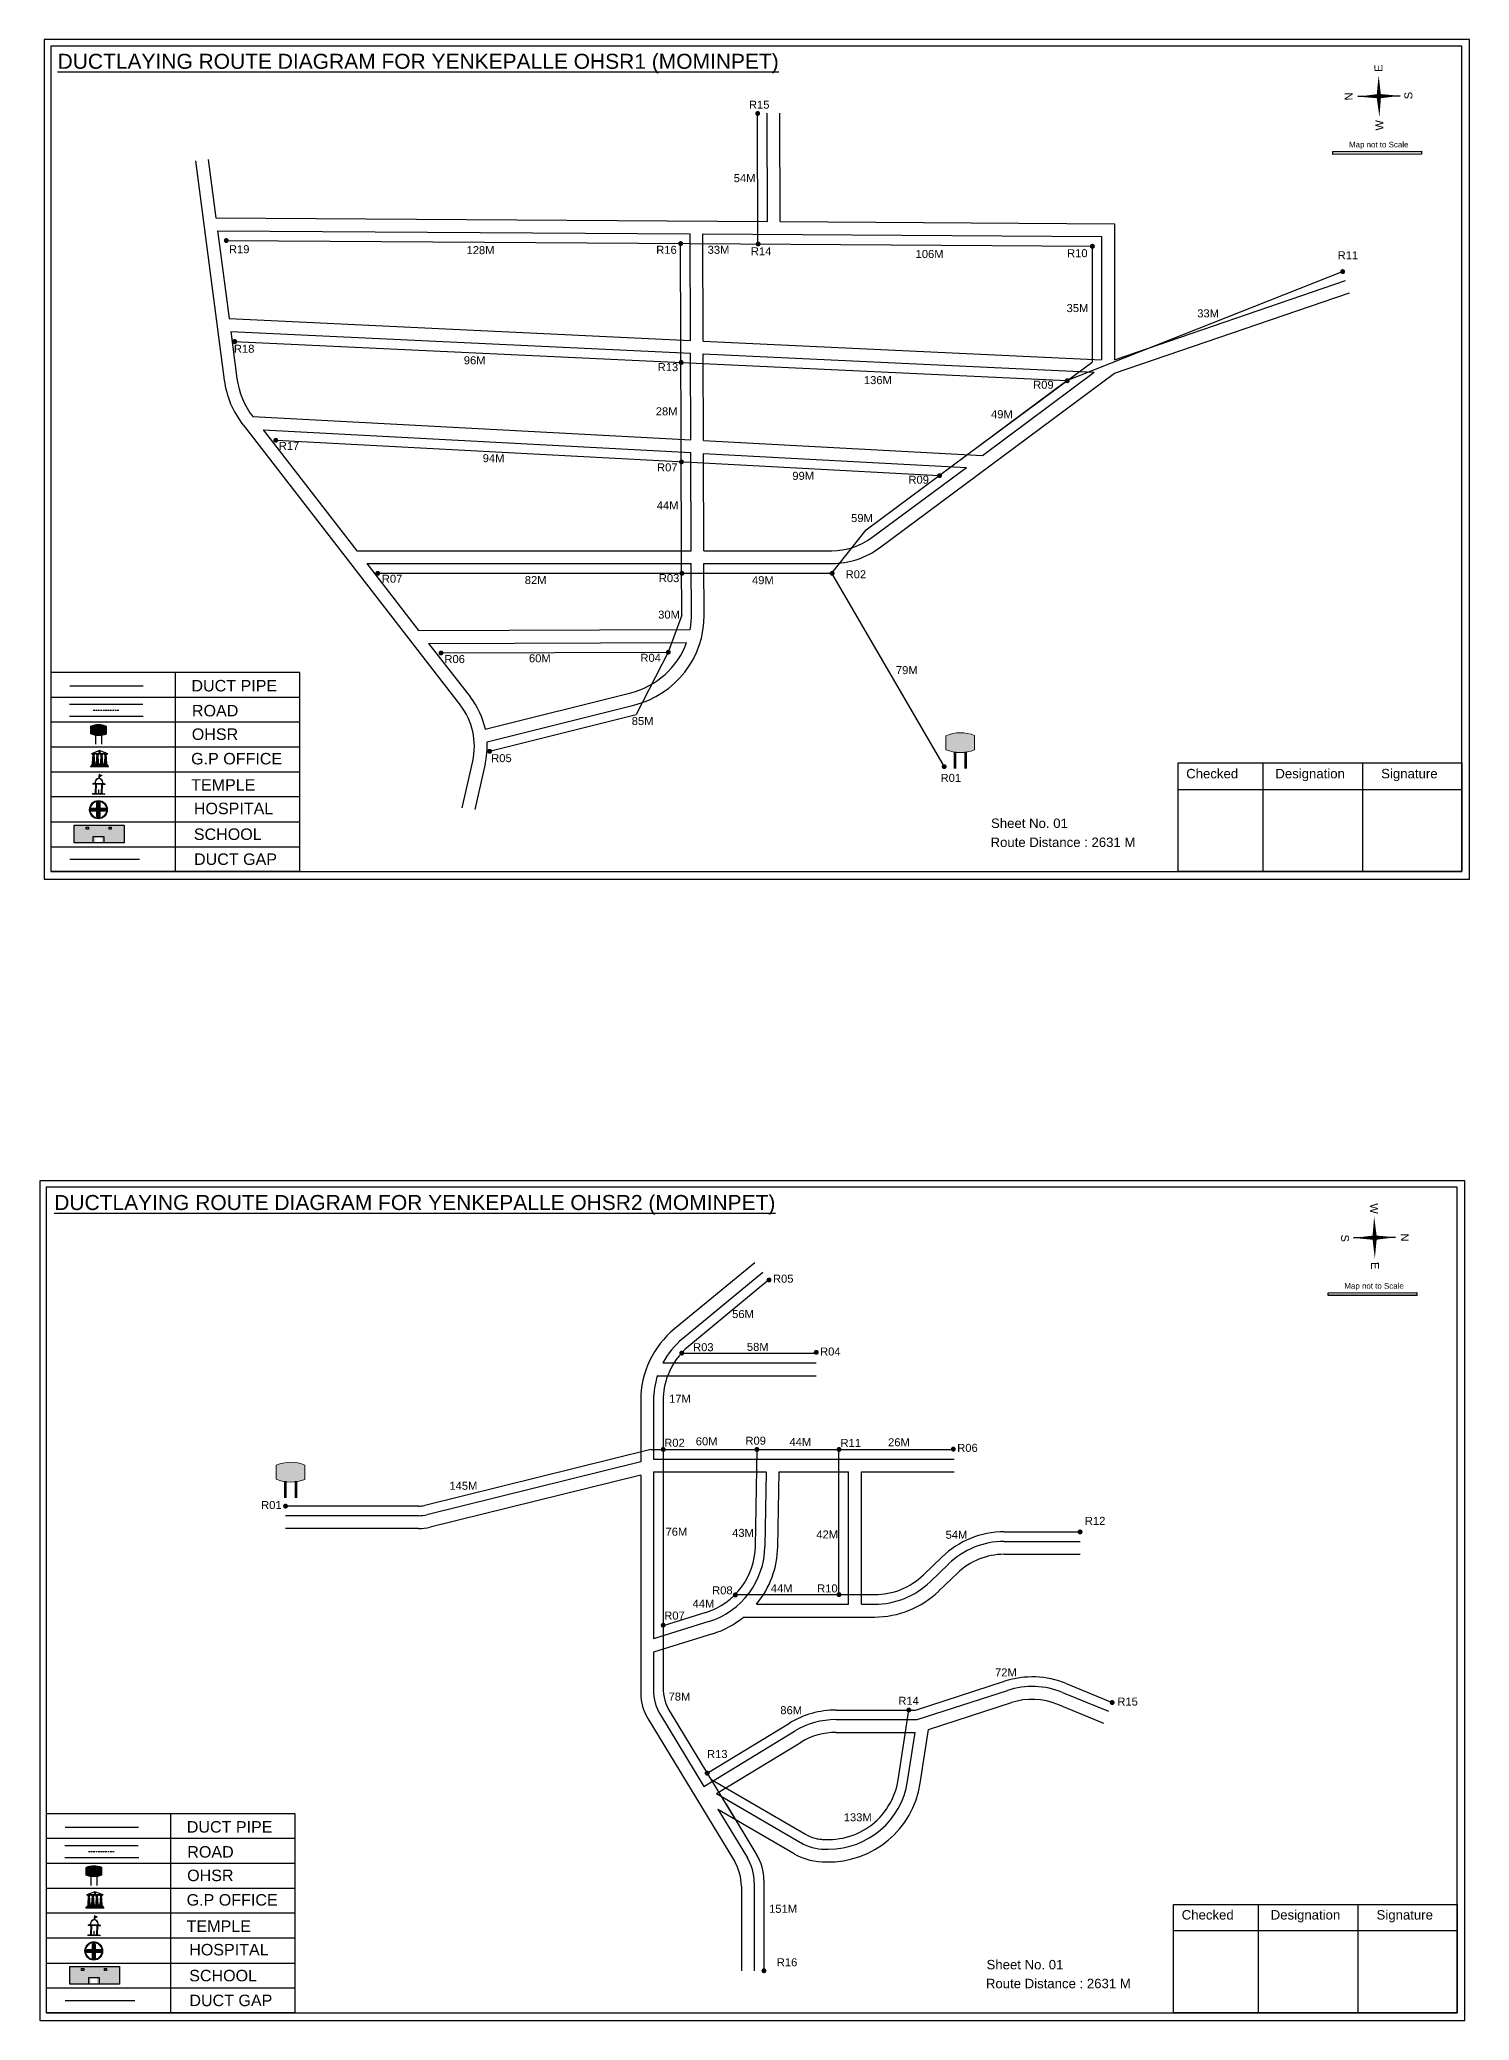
# Model space of a CAD drawing. Header units: inches. Extents: x 1121 to 7703, y 222 to 1459.
# Drawn here: x 3055 to 3948, y 222 to 1459 of the extents above; entities that cross this region are included whole.
import ezdxf

# ---------------------------------------------------------------- set-up
doc = ezdxf.new("R2010")
doc.units = ezdxf.units.IN
doc.header["$MEASUREMENT"] = 0
doc.linetypes.add('DASHEDX2', pattern=[1.5, 1, -0.5])
for name, color, linetype in [('LANDMARK', 7, 'Continuous'), ('OHT', 7, 'Continuous'), ('pipe', 5, 'Continuous')]:
    doc.layers.add(name, color=color, linetype=linetype)
doc.styles.get("Standard").update_dxf_attribs({"font": 'arial.ttf'})

# ---------------------------------------------------------------- blocks, each defined once
blk = doc.blocks.new('OHT')
at = {"linetype": 'Continuous', "lineweight": 0, "true_color": 0x0ffffc}
blk.add_hatch(color=4, dxfattribs=at).paths.add_polyline_path([(0.012, 1), (0, 1, 0.101323), (-0.4, 0.916), (-0.4, 0.525, 0.194075), (0.399, 0.521), (0.399, 0.921, 0.097877)])
at = {"color": 4, "linetype": 'Continuous', "lineweight": 0, "true_color": 0x0ffffc, "flags": 128}
for points in [[(-0.4, 0.525), (-0.4, 0.916)], [(0.399, 0.521), (0.399, 0.921)]]:
    blk.add_lwpolyline(points, dxfattribs=at)
at = {"color": 4, "linetype": 'Continuous', "lineweight": 0, "true_color": 0x0ffffc, "const_width": 0.075, "flags": 128}
for points in [[(-0.15, 0), (-0.15, 0.475)], [(0.15, 0), (0.15, 0.473)]]:
    blk.add_lwpolyline(points, dxfattribs=at)
at = {"color": 4, "linetype": 'Continuous', "lineweight": 0, "true_color": 0x0ffffc}
for centre, radius, start, end in [((0.006, -0.019), 1.019, 67.3109, 113.4711), ((0.004, 1.513), 1.068, 247.7682, 291.7007)]:
    blk.add_arc(centre, radius, start, end, dxfattribs=at)
blk = doc.blocks.new('Government_Office')
at = {"linetype": 'Continuous', "lineweight": 0, "true_color": 0xff0000}
for points in [[(-0.5, 0.05), (0.5, 0.05), (0.5, 0), (-0.5, 0)], [(-0.45, 0.08), (-0.45, 0.12), (0.45, 0.12), (0.45, 0.08)], [(-0.4, 0.14), (-0.4, 0.18), (0.4, 0.18), (0.4, 0.14)]]:
    blk.add_hatch(color=1, dxfattribs=at).paths.add_polyline_path(points)
h = blk.add_hatch(color=1, dxfattribs=at)
h.paths.add_polyline_path([(0.44, 0.72), (0.45, 0.75), (0, 0.93), (-0.45, 0.75), (-0.44, 0.72)])
h.paths.add_polyline_path([(0.36, 0.75), (-0.36, 0.75), (0, 0.9)], flags=16)
h.paths.add_polyline_path([(0, 0.78, -1), (0, 0.87, -1)], flags=0)
h = blk.add_hatch(color=1, dxfattribs=at)
edge = h.paths.add_edge_path()
edge.add_line((-0.27, 0.2), (-0.3, 0.68))
edge.add_line((-0.3, 0.68), (-0.29, 0.68))
edge.add_arc((-0.28, 0.69), 0.0176, 225.304, 441.5659)
edge.add_line((-0.28, 0.7), (-0.39, 0.7))
edge.add_arc((-0.39, 0.69), 0.0176, 98.4341, 314.696)
edge.add_line((-0.38, 0.68), (-0.37, 0.68))
edge.add_line((-0.37, 0.68), (-0.4, 0.2))
edge.add_line((-0.4, 0.2), (-0.27, 0.2))
h = blk.add_hatch(color=1, dxfattribs=at)
edge = h.paths.add_edge_path()
edge.add_line((-0.05, 0.2), (-0.07, 0.68))
edge.add_line((-0.07, 0.68), (-0.07, 0.68))
edge.add_arc((-0.05, 0.69), 0.0176, 225.304, 441.5659)
edge.add_line((-0.05, 0.7), (-0.17, 0.7))
edge.add_arc((-0.17, 0.69), 0.0176, 98.4341, 314.696)
edge.add_line((-0.16, 0.68), (-0.15, 0.68))
edge.add_line((-0.15, 0.68), (-0.18, 0.2))
edge.add_line((-0.18, 0.2), (-0.05, 0.2))
h = blk.add_hatch(color=1, dxfattribs=at)
edge = h.paths.add_edge_path()
edge.add_arc((0, 0.83), 0.0467, 90, 270)
edge.add_arc((0, 0.83), 0.0467, 270, 450)
h = blk.add_hatch(color=1, dxfattribs=at)
edge = h.paths.add_edge_path()
edge.add_line((0.18, 0.2), (0.15, 0.68))
edge.add_line((0.15, 0.68), (0.16, 0.68))
edge.add_arc((0.17, 0.69), 0.0176, 225.304, 441.5659)
edge.add_line((0.17, 0.7), (0.05, 0.7))
edge.add_arc((0.05, 0.69), 0.0176, 98.4341, 314.696)
edge.add_line((0.07, 0.68), (0.07, 0.68))
edge.add_line((0.07, 0.68), (0.05, 0.2))
edge.add_line((0.05, 0.2), (0.18, 0.2))
h = blk.add_hatch(color=1, dxfattribs=at)
edge = h.paths.add_edge_path()
edge.add_line((0.4, 0.2), (0.37, 0.68))
edge.add_line((0.37, 0.68), (0.38, 0.68))
edge.add_arc((0.39, 0.69), 0.0176, 225.304, 441.5659)
edge.add_line((0.4, 0.7), (0.28, 0.7))
edge.add_arc((0.28, 0.69), 0.0176, 98.4341, 314.696)
edge.add_line((0.29, 0.68), (0.3, 0.68))
edge.add_line((0.3, 0.68), (0.27, 0.2))
edge.add_line((0.27, 0.2), (0.4, 0.2))
at = {"color": 1, "linetype": 'Continuous', "lineweight": 0, "true_color": 0xff0000, "flags": 128}
for points in [[(-0.5, 0.05), (0.5, 0.05), (0.5, 0), (-0.5, 0)], [(-0.45, 0.75), (-0.44, 0.72), (0.44, 0.72), (0.45, 0.75), (0, 0.93)], [(-0.45, 0.08), (-0.45, 0.12), (0.45, 0.12), (0.45, 0.08)], [(-0.4, 0.14), (-0.4, 0.18), (0.4, 0.18), (0.4, 0.14)], [(-0.36, 0.75), (0.36, 0.75), (0, 0.9)]]:
    blk.add_lwpolyline(points, close=True, dxfattribs=at)
for points in [[(-0.27, 0.2), (-0.3, 0.68), (-0.29, 0.68, 1.379694), (-0.28, 0.7), (-0.39, 0.7, 1.379694), (-0.38, 0.68), (-0.37, 0.68), (-0.4, 0.2)], [(-0.05, 0.2), (-0.07, 0.68), (-0.07, 0.68, 1.379694), (-0.05, 0.7), (-0.17, 0.7, 1.379694), (-0.16, 0.68), (-0.15, 0.68), (-0.18, 0.2)], [(0, 0.87, 1), (0, 0.78, 1)], [(0.18, 0.2), (0.15, 0.68), (0.16, 0.68, 1.379694), (0.17, 0.7), (0.05, 0.7, 1.379694), (0.07, 0.68), (0.07, 0.68), (0.05, 0.2)], [(0.4, 0.2), (0.37, 0.68), (0.38, 0.68, 1.379694), (0.4, 0.7), (0.28, 0.7, 1.379694), (0.29, 0.68), (0.3, 0.68), (0.27, 0.2)]]:
    blk.add_lwpolyline(points, format="xyb", close=True, dxfattribs=at)
blk = doc.blocks.new('Temple')
at = {"linetype": 'Continuous', "lineweight": 0, "true_color": 0xe66000}
blk.add_hatch(color=32, dxfattribs=at).paths.add_polyline_path([(-0.006, 1), (0.147, 0.931), (0, 0.85)])
at = {"linetype": 'Continuous', "lineweight": 0, "true_color": 0xff0000}
h = blk.add_hatch(color=1, dxfattribs=at)
edge = h.paths.add_edge_path()
edge.add_line((0.175, 0.49), (0.225, 0.49))
edge.add_line((0.225, 0.49), (0.225, 0.497))
edge.add_line((0.225, 0.497), (0.307, 0.497))
edge.add_line((0.307, 0.497), (0.307, 0.533))
edge.add_line((0.307, 0.533), (0.257, 0.533))
edge.add_line((0.257, 0.533), (0.257, 0.54))
edge.add_line((0.257, 0.54), (0.2, 0.54))
edge.add_spline(control_points=[(0.2, 0.54), (0.2, 0.589), (0.19, 0.638), (0.142, 0.743), (0.092, 0.79), (0.027, 0.805), (0.02, 0.806), (0.012, 0.806)], knot_values=[4.712389, 4.712389, 4.712389, 4.712389, 5.278166, 5.278166, 6.117402, 6.117402, 6.223801, 6.223801, 6.223801, 6.223801], degree=3, periodic=0)
edge.add_line((0.012, 0.806), (0.012, 0.79))
edge.add_line((0.012, 0.79), (-0.012, 0.79))
edge.add_line((-0.012, 0.79), (-0.012, 0.806))
edge.add_spline(control_points=[(-0.012, 0.806), (-0.055, 0.802), (-0.096, 0.781), (-0.171, 0.699), (-0.197, 0.628), (-0.2, 0.55), (-0.2, 0.545), (-0.2, 0.54)], knot_values=[6.343965, 6.343965, 6.343965, 6.343965, 6.956638, 6.956638, 7.795874, 7.795874, 7.853982, 7.853982, 7.853982, 7.853982], degree=3, periodic=0)
edge.add_line((-0.2, 0.54), (-0.257, 0.54))
edge.add_line((-0.257, 0.54), (-0.257, 0.533))
edge.add_line((-0.257, 0.533), (-0.307, 0.533))
edge.add_line((-0.307, 0.533), (-0.307, 0.497))
edge.add_line((-0.307, 0.497), (-0.225, 0.497))
edge.add_line((-0.225, 0.497), (-0.225, 0.49))
edge.add_line((-0.225, 0.49), (-0.175, 0.49))
edge.add_line((-0.175, 0.49), (-0.175, 0.07))
edge.add_arc((-0.205, 0.07), 0.03, -90, 0, ccw=False)
edge.add_line((-0.205, 0.04), (-0.257, 0.04))
edge.add_line((-0.257, 0.04), (-0.257, 0.033))
edge.add_line((-0.257, 0.033), (-0.307, 0.033))
edge.add_line((-0.307, 0.033), (-0.307, 0))
edge.add_line((-0.307, 0), (0.307, 0))
edge.add_line((0.307, 0), (0.307, 0.033))
edge.add_line((0.307, 0.033), (0.257, 0.033))
edge.add_line((0.257, 0.033), (0.257, 0.04))
edge.add_line((0.257, 0.04), (0.205, 0.04))
edge.add_arc((0.205, 0.07), 0.03, 180, 270, ccw=False)
edge.add_line((0.175, 0.07), (0.175, 0.49))
h.paths.add_polyline_path([(0.125, 0.07, -0.414214), (0.095, 0.04), (0.05, 0.04), (0.05, 0.033), (-0.05, 0.033), (-0.05, 0.04), (-0.095, 0.04, -0.414214), (-0.125, 0.07), (-0.125, 0.497), (0.125, 0.497)], flags=16)
edge = h.paths.add_edge_path(flags=16)
edge.add_ellipse((0, 0.54), major_axis=(0, 0.242), ratio=0.722808, start_angle=270, end_angle=450, ccw=False)
edge.add_line((0.175, 0.54), (-0.175, 0.54))
h.paths.add_polyline_path([(0.012, 0.23), (0.012, 0.07), (-0.012, 0.07), (-0.012, 0.23)], flags=0)
h = blk.add_hatch(color=1, dxfattribs=at)
edge = h.paths.add_edge_path()
edge.add_line((0.012, 0.857), (0, 0.85))
edge.add_line((0, 0.85), (-0.003, 0.925))
edge.add_line((-0.003, 0.925), (-0.012, 0.925))
edge.add_line((-0.012, 0.925), (-0.012, 0.806))
edge.add_spline(control_points=[(-0.012, 0.806), (-0.004, 0.807), (0.004, 0.807), (0.012, 0.806)], knot_values=[6.223801, 6.223801, 6.223801, 6.223801, 6.343965, 6.343965, 6.343965, 6.343965], degree=3, periodic=0)
edge.add_line((0.012, 0.806), (0.012, 0.857))
h = blk.add_hatch(color=1, dxfattribs=at)
edge = h.paths.add_edge_path()
edge.add_line((0.012, 0.79), (0.012, 0.806))
edge.add_spline(control_points=[(0.012, 0.806), (0.004, 0.807), (-0.004, 0.807), (-0.012, 0.806)], knot_values=[6.223801, 6.223801, 6.223801, 6.223801, 6.343965, 6.343965, 6.343965, 6.343965], degree=3, periodic=0)
edge.add_line((-0.012, 0.806), (-0.012, 0.79))
edge.add_line((-0.012, 0.79), (0.012, 0.79))
at = {"color": 32, "linetype": 'Continuous', "lineweight": 0, "true_color": 0xe66000, "flags": 128}
blk.add_lwpolyline([(-0.006, 1), (0.147, 0.931), (0, 0.85), (-0.006, 1)], dxfattribs=at)
at = {"color": 1, "linetype": 'Continuous', "lineweight": 0, "true_color": 0xff0000, "flags": 128}
blk.add_lwpolyline([(0.2, 0.54), (0.257, 0.54), (0.257, 0.533), (0.307, 0.533), (0.307, 0.497), (0.225, 0.497), (0.225, 0.49), (0.175, 0.49), (0.175, 0.07, 0.414214), (0.205, 0.04), (0.257, 0.04), (0.257, 0.033), (0.307, 0.033), (0.307, 0), (-0.307, 0), (-0.307, 0.033), (-0.257, 0.033), (-0.257, 0.04), (-0.205, 0.04, 0.414214), (-0.175, 0.07), (-0.175, 0.49), (-0.225, 0.49), (-0.225, 0.497), (-0.307, 0.497), (-0.307, 0.533), (-0.257, 0.533), (-0.257, 0.54), (-0.2, 0.54)], format="xyb", dxfattribs=at)
blk.add_lwpolyline([(-0.175, 0.54), (0.175, 0.54)], dxfattribs=at)
blk.add_lwpolyline([(0.125, 0.497), (0.125, 0.07, -0.414214), (0.095, 0.04), (0.05, 0.04), (0.05, 0.033), (-0.05, 0.033), (-0.05, 0.04), (-0.095, 0.04, -0.414214), (-0.125, 0.07), (-0.125, 0.497)], format="xyb", close=True, dxfattribs=at)
for points in [[(0.012, 0.925), (-0.012, 0.925), (-0.012, 0.79), (0.012, 0.79)], [(0.012, 0.23), (-0.012, 0.23), (-0.012, 0.07), (0.012, 0.07)]]:
    blk.add_lwpolyline(points, close=True, dxfattribs=at)
at = {"color": 1, "linetype": 'Continuous', "lineweight": 0, "true_color": 0xff0000}
blk.add_ellipse((0, 0.54), major_axis=(0, 0.242), ratio=0.722808, start_param=4.712389, end_param=7.853982, dxfattribs=at)
blk.add_open_spline([(0.2, 0.54), (0.2, 0.589), (0.19, 0.638), (0.142, 0.743), (0.092, 0.79), (-0.023, 0.816), (-0.085, 0.794), (-0.171, 0.699), (-0.197, 0.628), (-0.2, 0.55), (-0.2, 0.545), (-0.2, 0.54)], degree=3, knots=[4.712389, 4.712389, 4.712389, 4.712389, 5.278166, 5.278166, 6.117402, 6.117402, 6.956638, 6.956638, 7.795874, 7.795874, 7.853982, 7.853982, 7.853982, 7.853982], dxfattribs=at)
blk = doc.blocks.new('*U5')
at = {"color": 0, "linetype": 'DASHEDX2', "transparency": 16777216}
blk.add_line((-8.2, 0), (8, 0), dxfattribs=at)
blk = doc.blocks.new('Hospital')
at = {"linetype": 'Continuous', "lineweight": 0, "true_color": 0x000000}
h = blk.add_hatch(color=18, dxfattribs=at)
h.paths.add_polyline_path([(-0.5, 0, 1), (0.5, 0, 1)])
h.paths.add_polyline_path([(0.45, 0, -1), (-0.45, 0, -1)], flags=16)
at = {"linetype": 'Continuous', "true_color": 0xff0000}
blk.add_hatch(color=1, dxfattribs=at).paths.add_polyline_path([(-0.39, 0.08), (-0.08, 0.08), (-0.08, 0.39), (0.08, 0.39), (0.08, 0.08), (0.39, 0.08), (0.39, -0.08), (0.08, -0.08), (0.08, -0.39), (-0.08, -0.39), (-0.08, -0.08), (-0.39, -0.08)])
at = {"color": 1, "linetype": 'Continuous', "true_color": 0xff0000, "flags": 128}
blk.add_lwpolyline([(-0.39, 0.08), (-0.08, 0.08), (-0.08, 0.39), (0.08, 0.39), (0.08, 0.08), (0.39, 0.08), (0.39, -0.08), (0.08, -0.08), (0.08, -0.39), (-0.08, -0.39), (-0.08, -0.08), (-0.39, -0.08)], close=True, dxfattribs=at)
at = {"color": 18, "linetype": 'Continuous', "lineweight": 0, "true_color": 0x000000}
for radius in [0.5, 0.446]:
    blk.add_circle((0, 0), radius, dxfattribs=at)
blk = doc.blocks.new('*U6')
at = {"color": 0, "linetype": 'DASHEDX2', "transparency": 16777216}
blk.add_line((-8.2, 0), (8, 0), dxfattribs=at)

msp = doc.modelspace()

# ---------------------------------------------------------------- hatches: boundary and pattern name
at = {"ltscale": 0.5}
h = msp.add_hatch(color=5, dxfattribs=at)
h.dxf.hatch_style = 1
h.paths.add_polyline_path([(3504.6, 1413.3, 1), (3501.5, 1413.3, 1)])
at = {"true_color": 0x0093dd}
h = msp.add_hatch(color=142, dxfattribs=at)
h.dxf.hatch_style = 1
h.paths.add_polyline_path([(3862.2, 1389.6), (3862.2, 1387.7), (3917.7, 1387.8), (3917.7, 1389.7)])
at = {"ltscale": 0.5}
h = msp.add_hatch(color=5, dxfattribs=at)
h.dxf.hatch_style = 1
h.paths.add_polyline_path([(3172.7, 1333.9, 1), (3169.6, 1333.9, 1)])
h = msp.add_hatch(color=5, dxfattribs=at)
h.dxf.hatch_style = 1
h.paths.add_polyline_path([(3456.5, 1332, 1), (3453.4, 1332, 1)])
h = msp.add_hatch(color=5, dxfattribs=at)
h.dxf.hatch_style = 1
h.paths.add_polyline_path([(3504.9, 1331.7, 1), (3501.8, 1331.7, 1)])
h = msp.add_hatch(color=5, dxfattribs=at)
h.dxf.hatch_style = 1
h.paths.add_polyline_path([(3713.7, 1330.3, 1), (3710.5, 1330.3, 1)])
h = msp.add_hatch(color=5, dxfattribs=at)
h.dxf.hatch_style = 1
h.paths.add_polyline_path([(3870, 1314.5, 1), (3866.9, 1314.5, 1)])
h = msp.add_hatch(color=5, dxfattribs=at)
h.dxf.hatch_style = 1
h.paths.add_polyline_path([(3178, 1270.8, 1), (3174.8, 1270.8, 1)])
h = msp.add_hatch(color=5, dxfattribs=at)
h.dxf.hatch_style = 1
h.paths.add_polyline_path([(3456.8, 1257.7, 1), (3453.7, 1257.7, 1)])
h = msp.add_hatch(color=5, dxfattribs=at)
h.dxf.hatch_style = 1
h.paths.add_polyline_path([(3698, 1246.3, 1), (3694.9, 1246.3, 1)])
h = msp.add_hatch(color=5, dxfattribs=at)
h.dxf.hatch_style = 1
h.paths.add_polyline_path([(3203.6, 1209.1, 1), (3200.5, 1209.1, 1)])
h = msp.add_hatch(color=5, dxfattribs=at)
h.dxf.hatch_style = 1
h.paths.add_polyline_path([(3457, 1195.6, 1), (3453.9, 1195.6, 1)])
h = msp.add_hatch(color=5, dxfattribs=at)
h.dxf.hatch_style = 1
h.paths.add_polyline_path([(3618.2, 1187, 1), (3615.1, 1187, 1)])
h = msp.add_hatch(color=5, dxfattribs=at)
h.dxf.hatch_style = 1
h.paths.add_polyline_path([(3267.3, 1126, 1), (3264.2, 1126, 1)])
h = msp.add_hatch(color=5, dxfattribs=at)
h.dxf.hatch_style = 1
h.paths.add_polyline_path([(3457.3, 1126, 1), (3454.2, 1126, 1)])
h = msp.add_hatch(color=5, dxfattribs=at)
h.dxf.hatch_style = 1
h.paths.add_polyline_path([(3551.1, 1126, 1), (3548, 1126, 1)])
h = msp.add_hatch(color=5, dxfattribs=at)
h.dxf.hatch_style = 1
h.paths.add_polyline_path([(3306.8, 1076.2, 1), (3303.7, 1076.2, 1)])
h = msp.add_hatch(color=5, dxfattribs=at)
h.dxf.hatch_style = 1
h.paths.add_polyline_path([(3448.8, 1076.7, 1), (3445.7, 1076.7, 1)])
h = msp.add_hatch(color=5, dxfattribs=at)
h.dxf.hatch_style = 1
h.paths.add_polyline_path([(3337.2, 1014.8, 1), (3334.1, 1014.8, 1)])
h = msp.add_hatch(color=5, dxfattribs=at)
h.dxf.hatch_style = 1
h.paths.add_polyline_path([(3621.1, 1005.2, 1), (3618, 1005.2, 1)])
at = {"true_color": 0xc8c92d}
h = msp.add_hatch(color=52, dxfattribs=at)
h.dxf.hatch_style = 1
h.paths.add_polyline_path([(3082.4, 968.6), (3076.2, 968.6), (3076.2, 957.5), (3082.4, 957.5)])
h.paths.add_polyline_path([(3107.2, 968.6), (3101.1, 968.6), (3101.1, 957.5), (3107.2, 957.5)])
at = {"true_color": 0x293189}
h = msp.add_hatch(color=177, dxfattribs=at)
h.dxf.hatch_style = 1
h.paths.add_polyline_path([(3101.1, 968.6), (3082.4, 968.6), (3082.4, 957.5), (3089.4, 957.5), (3089.4, 961.2), (3093.3, 961.2), (3093.3, 957.5), (3101.1, 957.5)])
h.paths.add_polyline_path([(3085.1, 966.1), (3083.7, 966.1), (3083.7, 967.4), (3085.1, 967.4)], flags=16)
h.paths.add_polyline_path([(3097.9, 966.1), (3097.9, 967.4), (3099.3, 967.4), (3099.3, 966.1)], flags=16)
at = {"ltscale": 0.5}
h = msp.add_hatch(color=5, dxfattribs=at)
h.dxf.hatch_style = 1
h.paths.add_polyline_path([(3511.7, 684.5, 1), (3508.6, 684.5, 1)])
at = {"true_color": 0x0093dd}
h = msp.add_hatch(color=142, dxfattribs=at)
h.dxf.hatch_style = 1
h.paths.add_polyline_path([(3859.3, 676.5), (3859.3, 674.7), (3914.8, 674.8), (3914.8, 676.6)])
at = {"ltscale": 0.5}
h = msp.add_hatch(color=5, dxfattribs=at)
h.dxf.hatch_style = 1
h.paths.add_polyline_path([(3457.2, 638.8, 1), (3454.1, 638.8, 1)])
h = msp.add_hatch(color=5, dxfattribs=at)
h.dxf.hatch_style = 1
h.paths.add_polyline_path([(3541.2, 639.3, 1), (3538.1, 639.3, 1)])
h = msp.add_hatch(color=5, dxfattribs=at)
h.dxf.hatch_style = 1
h.paths.add_polyline_path([(3445.6, 578.6, 1), (3442.5, 578.6, 1)])
h = msp.add_hatch(color=5, dxfattribs=at)
h.dxf.hatch_style = 1
h.paths.add_polyline_path([(3504.1, 578.6, 1), (3501, 578.6, 1)])
h = msp.add_hatch(color=5, dxfattribs=at)
h.dxf.hatch_style = 1
h.paths.add_polyline_path([(3555.4, 578.6, 1), (3552.3, 578.6, 1)])
h = msp.add_hatch(color=5, dxfattribs=at)
h.dxf.hatch_style = 1
h.paths.add_polyline_path([(3626.8, 578.8, 1), (3623.7, 578.8, 1)])
h = msp.add_hatch(color=5, dxfattribs=at)
h.dxf.hatch_style = 1
h.paths.add_polyline_path([(3209.7, 543.2, 1), (3206.6, 543.2, 1)])
h = msp.add_hatch(color=5, dxfattribs=at)
h.dxf.hatch_style = 1
h.paths.add_polyline_path([(3706, 527.1, 1), (3702.9, 527.1, 1)])
h = msp.add_hatch(color=5, dxfattribs=at)
h.dxf.hatch_style = 1
h.paths.add_polyline_path([(3490.7, 487.7, 1), (3487.5, 487.7, 1)])
h = msp.add_hatch(color=5, dxfattribs=at)
h.dxf.hatch_style = 1
h.paths.add_polyline_path([(3555.4, 487.9, 1), (3552.3, 487.9, 1)])
h = msp.add_hatch(color=5, dxfattribs=at)
h.dxf.hatch_style = 1
h.paths.add_polyline_path([(3445.6, 468.8, 1), (3442.5, 468.8, 1)])
h = msp.add_hatch(color=5, dxfattribs=at)
h.dxf.hatch_style = 1
h.paths.add_polyline_path([(3726, 420.5, 1), (3722.9, 420.5, 1)])
h = msp.add_hatch(color=5, dxfattribs=at)
h.dxf.hatch_style = 1
h.paths.add_polyline_path([(3599, 415.8, 1), (3595.9, 415.8, 1)])
h = msp.add_hatch(color=5, dxfattribs=at)
h.dxf.hatch_style = 1
h.paths.add_polyline_path([(3473.1, 376.4, 1), (3469.9, 376.4, 1)])
at = {"true_color": 0xc8c92d}
h = msp.add_hatch(color=52, dxfattribs=at)
h.dxf.hatch_style = 1
h.paths.add_polyline_path([(3079.5, 255.6), (3073.4, 255.6), (3073.4, 244.5), (3079.5, 244.5)])
h.paths.add_polyline_path([(3104.4, 255.6), (3098.2, 255.6), (3098.2, 244.5), (3104.4, 244.5)])
at = {"true_color": 0x293189}
h = msp.add_hatch(color=177, dxfattribs=at)
h.dxf.hatch_style = 1
h.paths.add_polyline_path([(3098.2, 255.6), (3079.5, 255.6), (3079.5, 244.5), (3086.5, 244.5), (3086.5, 248.1), (3090.4, 248.1), (3090.4, 244.5), (3098.2, 244.5)])
h.paths.add_polyline_path([(3082.2, 253.1), (3080.8, 253.1), (3080.8, 254.4), (3082.2, 254.4)], flags=16)
h.paths.add_polyline_path([(3095.1, 253.1), (3095.1, 254.4), (3096.4, 254.4), (3096.4, 253.1)], flags=16)
at = {"ltscale": 0.5}
h = msp.add_hatch(color=5, dxfattribs=at)
h.dxf.hatch_style = 1
h.paths.add_polyline_path([(3508.5, 252.9, 1), (3505.4, 252.9, 1)])

# ---------------------------------------------------------------- linework, layer by layer
for p, q in [((3904.3, 1424.3), (3878, 1423.8)), ((3878, 1423.8), (3904.3, 1424.3)), ((3904.3, 1424.3), (3878, 1423.8)), ((3891.1, 1424), (3904.3, 1424.3)), ((3509.1, 1345.7), (3508.9, 1413.5)), ((3517.1, 1345.7), (3516.9, 1413.5)), ((3151.9, 1383.6), (3169.9, 1246.7)), ((3159.8, 1384.6), (3164.6, 1348)), ((3164.6, 1348), (3509.1, 1345.7)), ((3165.7, 1340), (3165.7, 1340)), ((3165.7, 1340), (3460.8, 1338.1)), ((3165.7, 1340), (3166.5, 1334)), ((3461, 1271.5), (3460.8, 1338.1)), ((3469, 1271.1), (3468.8, 1338)), ((3468.8, 1338), (3717.9, 1336.4)), ((3517.1, 1345.7), (3726, 1344.3)), ((3725.9, 1344.3), (3725.9, 1259.4)), ((3166.5, 1334), (3172.9, 1285.1)), ((3717.9, 1336.4), (3717.9, 1259.4)), ((3725.9, 1259.4), (3870.2, 1308.9)), ((3725.9, 1251), (3872.8, 1301.3)), ((3172.9, 1285.1), (3461, 1271.5)), ((3174, 1277), (3177.8, 1247.7)), ((3174, 1277), (3461.1, 1263.5)), ((3461.3, 1209.4), (3461.1, 1263.5)), ((3469, 1271.1), (3717.9, 1259.4)), ((3469.3, 1209), (3469.1, 1263.1)), ((3469.1, 1263.1), (3713.3, 1251.6)), ((3579.2, 1142), (3725.9, 1251)), ((3643.5, 1199.7), (3713.3, 1251.6)), ((3181.6, 1218.7), (3317.3, 1043.7)), ((3187.7, 1223.9), (3461.3, 1209.4)), ((3194.2, 1215.6), (3252.6, 1140.1)), ((3194.2, 1215.6), (3461.3, 1201.4)), ((3461.5, 1140.1), (3461.3, 1201.4)), ((3469.3, 1209), (3643.5, 1199.7)), ((3469.5, 1140.1), (3469.3, 1200.9)), ((3469.3, 1200.9), (3633.4, 1192.2)), ((3574.4, 1148.4), (3633.4, 1192.2)), ((3252.6, 1140.1), (3461.5, 1140.1)), ((3469.5, 1140.1), (3549.4, 1140.1)), ((3258.9, 1132.1), (3291.3, 1090.2)), ((3258.9, 1132.1), (3461.5, 1132.1)), ((3461.7, 1100.1), (3461.5, 1132.1)), ((3469.7, 1100.1), (3469.5, 1132.1)), ((3469.5, 1132.1), (3549.4, 1132.1)), ((3291.3, 1090.2), (3460.8, 1090.8)), ((3297.5, 1082.2), (3458.7, 1082.8)), ((3297.5, 1082.2), (3323.6, 1048.6)), ((3061.5, 1064.1), (3061.5, 940.8)), ((3139.3, 1064.1), (3139.3, 939.6)), ((3217.1, 1048.5), (3061.5, 1048.5)), ((3073.2, 1044.2), (3119.1, 1044.2)), ((3332.9, 1028.6), (3423.8, 1051.4)), ((3334, 1020.7), (3425.8, 1043.7)), ((3217.1, 1032.9), (3061.5, 1032.9)), ((3073.2, 1036.7), (3119.3, 1036.7)), ((3217.1, 1017.4), (3061.5, 1017.4)), ((3325, 1008.7), (3318.3, 979.4)), ((3332.8, 1006.9), (3326.3, 978.5)), ((3217.1, 1001.8), (3061.5, 1001.8)), ((3217.1, 986.3), (3061.5, 986.3)), ((3061.5, 970.7), (3217.1, 970.7)), ((3061.5, 955.2), (3217.1, 955.2)), ((3061.5, 940.8), (3061.5, 939.6)), ((3061.5, 940.6), (3061.5, 939.6)), ((3217.1, 939.6), (3061.5, 939.6)), ((3875.2, 710.8), (3901.4, 711.2)), ((3901.4, 711.2), (3875.2, 710.8)), ((3875.2, 710.8), (3901.4, 711.2)), ((3888.3, 711), (3875.2, 710.8)), ((3501.2, 695.3), (3451.1, 653.9)), ((3506.3, 689.1), (3456.2, 647.7)), ((3443.9, 632.7), (3539.6, 632.7)), ((3440.5, 624.7), (3539.6, 624.7)), ((3430, 609.2), (3430, 570.8)), ((3438, 609.2), (3438, 572.6)), ((3430, 570.8), (3296.5, 537.8)), ((3438, 572.6), (3535.2, 572.6)), ((3535.2, 572.6), (3625.7, 572.6)), ((3430, 562.6), (3298.4, 530)), ((3430, 562.6), (3430, 426.1)), ((3438, 564.6), (3508.3, 564.6)), ((3438, 564.6), (3438, 460.3)), ((3508.3, 564.6), (3507.5, 518)), ((3516.3, 564.6), (3515.5, 517.9)), ((3516.3, 564.6), (3559.8, 564.6)), ((3559.8, 481.9), (3559.8, 564.6)), ((3567.8, 564.6), (3625.7, 564.6)), ((3567.8, 481.9), (3567.8, 564.6)), ((3291.2, 537.2), (3208.2, 537.2)), ((3291.2, 529.2), (3208.2, 529.2)), ((3657, 521.1), (3704.4, 521.1)), ((3657, 513.1), (3704.4, 513.1)), ((3610.8, 495.9), (3622.3, 507)), ((3616.3, 490.2), (3627.8, 501.3)), ((3472.5, 471.1), (3438, 460.3)), ((3494.3, 473.9), (3576, 473.9)), ((3502.3, 481.9), (3559.8, 481.9)), ((3567.8, 481.9), (3576, 481.9)), ((3474.9, 463.5), (3438, 451.9)), ((3438, 451.9), (3438, 428.3)), ((3602.6, 409.8), (3659, 428.1)), ((3693.5, 426.8), (3722.1, 415)), ((3434.4, 410.5), (3488.6, 321.3)), ((3442.4, 412.7), (3469.5, 368.1)), ((3552, 409.8), (3602.6, 409.8)), ((3609.8, 403.7), (3661.5, 420.5)), ((3690.4, 419.4), (3719.1, 407.6)), ((3469.5, 368.1), (3526.1, 402.5)), ((3552, 401.8), (3601.4, 401.8)), ((3596.7, 371.3), (3601.4, 401.8)), ((3604.6, 370.1), (3609.8, 403.7)), ((3477.4, 363.6), (3530.2, 395.7)), ((3477.4, 363.6), (3529.9, 333)), ((3058.7, 351), (3058.7, 227.8)), ((3136.4, 351), (3136.4, 226.6)), ((3478.2, 353.8), (3496.6, 323.5)), ((3478.2, 353.8), (3525.9, 326.1)), ((3214.2, 335.5), (3058.7, 335.5)), ((3070.3, 331.2), (3116.2, 331.2)), ((3070.3, 323.7), (3116.5, 323.7)), ((3545, 328.9), (3547.3, 328.9)), ((3214.2, 319.9), (3058.7, 319.9)), ((3214.2, 304.4), (3058.7, 304.4)), ((3492.9, 305.7), (3492.9, 252.9)), ((3500.9, 308), (3500.9, 252.9)), ((3214.2, 288.8), (3058.7, 288.8)), ((3214.2, 273.3), (3058.7, 273.3)), ((3058.7, 257.7), (3214.2, 257.7)), ((3058.7, 242.2), (3214.2, 242.2)), ((3058.7, 227.8), (3058.7, 226.6)), ((3058.7, 227.6), (3058.7, 226.6)), ((3214.2, 226.6), (3058.7, 226.6))]:
    msp.add_line(p, q)
at = {"color": 1}
for p, q in [((3878, 1423.8), (3891.1, 1424)), ((3901.4, 711.2), (3888.3, 711))]:
    msp.add_line(p, q, dxfattribs=at)
at = {"color": 242, "true_color": 0xcd2027}
for p, q in [((3818.6, 1007.5), (3818.6, 939.6)), ((3880.8, 1007.5), (3880.8, 939.6)), ((3765.6, 991), (3942.9, 991)), ((3815.7, 294.4), (3815.7, 226.6)), ((3877.9, 294.4), (3877.9, 226.6)), ((3762.8, 278), (3940, 278))]:
    msp.add_line(p, q, dxfattribs=at)
for points in [[(3057.4, 1459.4), (3057.4, 934.9), (3947.6, 934.9), (3947.6, 1459.4)], [(3061.5, 1455.4), (3061.5, 939.6), (3942.9, 939.6), (3942.9, 1455.4)], [(3107.3, 968.6), (3107.3, 957.5), (3076.2, 957.5), (3076.2, 968.6)], [(3085.1, 967.4), (3085.1, 966.1), (3083.7, 966.1), (3083.7, 967.4)], [(3097.9, 966.1), (3097.9, 967.4), (3099.3, 967.4), (3099.3, 966.1)], [(3054.6, 746.4), (3054.6, 221.9), (3944.7, 221.9), (3944.7, 746.4)], [(3058.7, 742.4), (3058.7, 226.6), (3940, 226.6), (3940, 742.4)], [(3104.4, 255.6), (3104.4, 244.5), (3073.4, 244.5), (3073.4, 255.6)], [(3082.2, 254.4), (3082.2, 253.1), (3080.8, 253.1), (3080.8, 254.4)], [(3095.1, 253.1), (3095.1, 254.4), (3096.4, 254.4), (3096.4, 253.1)]]:
    msp.add_lwpolyline(points, close=True)
at = {"color": 142, "true_color": 0x0093dd}
for points in [[(3917.7, 1387.8), (3862.2, 1387.7), (3862.2, 1389.6), (3917.7, 1389.7), (3917.7, 1387.8)], [(3914.9, 674.8), (3859.3, 674.7), (3859.3, 676.5), (3914.8, 676.6), (3914.8, 674.8)]]:
    msp.add_lwpolyline(points, dxfattribs=at)
for points in [[(3217.1, 939.6), (3217.1, 1064.1), (3061.5, 1064.1)], [(3088.1, 957.5), (3088.1, 961.6), (3094.6, 961.6), (3094.6, 957.5)], [(3214.2, 226.6), (3214.2, 351), (3058.7, 351)], [(3085.2, 244.5), (3085.2, 248.6), (3091.7, 248.6), (3091.7, 244.5)]]:
    msp.add_lwpolyline(points)
at = {"color": 242, "true_color": 0xcd2027}
for points in [[(3942.9, 939.6), (3765.6, 939.6), (3765.6, 1007.5), (3942.9, 1007.5)], [(3940, 226.6), (3762.8, 226.6), (3762.8, 294.4), (3940, 294.4)]]:
    msp.add_lwpolyline(points, close=True, dxfattribs=at)
for centre, radius, start, end in [((3227.4, 1254.3), 58, 187.5075, 217.7903), ((3227.4, 1254.3), 50, 187.5075, 217.7903), ((3227.4, 1254.3), 50, 187.5075, 217.7903), ((3549.4, 1182.1), 42, 270, 306.5936), ((3549.4, 1182.1), 50, 270, 306.5936), ((3411.7, 1099.9), 58, 284.0622, 0.2074), ((3411.7, 1099.9), 50, 349.5396, 0.2074), ((3411.7, 1099.9), 50, 284.0622, 340.0187), ((3284.1, 1018), 42, 347.1368, 37.7903), ((3284.1, 1018), 50, 12.2935, 37.7903), ((3284.1, 1018), 50, 347.1368, 3.0589), ((3488, 609.2), 58, 129.5441, 180), ((3488, 609.2), 50, 129.5441, 151.8904), ((3488, 609.2), 50, 161.8708, 180), ((3291.2, 559.2), 22, 270, 283.8916), ((3291.2, 559.2), 30, 270, 283.8916), ((3657, 471.1), 50, 90, 133.9842), ((3457.6, 518.8), 50, 287.4062, 359.0625), ((3457.6, 518.8), 58, 320.4754, 359.0625), ((3657, 471.1), 42, 90, 133.9842), ((3576, 531.9), 50, 270, 313.9842), ((3576, 531.9), 58, 270, 313.9842), ((3457.6, 518.8), 58, 287.4062, 309.2547), ((3460, 426.1), 30, 180, 211.2758), ((3468, 428.3), 30, 180, 211.2758), ((3674.5, 380.5), 50, 67.6514, 107.9709), ((3674.5, 380.5), 42, 67.6514, 107.9709), ((3552, 359.8), 50, 90, 121.2758), ((3552, 359.8), 42, 90, 121.2758), ((3547.3, 378.9), 50, 270, 351.2455), ((3547.3, 378.9), 58, 268.7559, 351.2455), ((3470.9, 308), 30, 0, 31.2758), ((3545, 358.9), 38, 239.8016, 271.537), ((3545, 358.9), 30, 239.8016, 270), ((3462.9, 305.7), 30, 0, 31.2758)]:
    msp.add_arc(centre, radius, start, end)
for points in [[(3892.4, 1424.1), (3889.6, 1424), (3890.9, 1437.2)], [(3892.4, 1424.1), (3889.6, 1424), (3890.9, 1437.2)], [(3892.4, 1424.1), (3889.6, 1424), (3891.4, 1410.9)], [(3892.4, 1424.1), (3889.6, 1424), (3891.4, 1410.9)], [(3891.2, 1422.7), (3891.1, 1425.5), (3904.3, 1424.3)], [(3891.2, 1422.7), (3891.1, 1425.5), (3904.3, 1424.3)], [(3887, 711), (3889.8, 711), (3888.1, 724.1)], [(3887, 711), (3889.8, 711), (3888.1, 724.1)], [(3888.3, 712.3), (3888.3, 709.5), (3875.2, 710.8)], [(3888.3, 712.3), (3888.3, 709.5), (3875.2, 710.8)], [(3887, 711), (3889.8, 711), (3888.5, 697.8)], [(3887, 711), (3889.8, 711), (3888.5, 697.8)]]:
    msp.add_solid(points)
at = {"color": 1}
for points in [[(3891.2, 1422.7), (3891.1, 1425.5), (3878, 1423.8)], [(3891.2, 1422.7), (3891.1, 1425.5), (3878, 1423.8)], [(3888.3, 712.3), (3888.3, 709.5), (3901.4, 711.2)], [(3888.3, 712.3), (3888.3, 709.5), (3901.4, 711.2)]]:
    msp.add_solid(points, dxfattribs=at)
at = {"layer": 'OHT', "color": 5}
for p, q in [((3073.4, 1055.6), (3119.3, 1055.6)), ((3070.5, 342.6), (3116.4, 342.6))]:
    msp.add_line(p, q, dxfattribs=at)
at = {"layer": 'OHT', "color": 1}
for p, q in [((3073.4, 947.4), (3117, 947.4)), ((3070.5, 234.4), (3114.1, 234.4))]:
    msp.add_line(p, q, dxfattribs=at)
at = {"layer": 'pipe'}
for p, q in [((3503.2, 1331.8), (3502.9, 1413.5)), ((3171.7, 1333.9), (3460.8, 1332.1)), ((3455, 1271.5), (3454.8, 1332.1)), ((3460.8, 1332.1), (3711.9, 1330.4)), ((3711.9, 1330.4), (3711.9, 1258)), ((3696.2, 1246.4), (3868.3, 1314.6)), ((3176.1, 1270.9), (3469.1, 1257.1)), ((3455.3, 1209.4), (3455, 1271.8)), ((3468.8, 1257.1), (3696.2, 1246.4)), ((3639.9, 1204.5), (3711.9, 1258)), ((3570.8, 1153.2), (3696.2, 1246.4)), ((3202.4, 1209.1), (3461, 1195.4)), ((3455.5, 1132.1), (3455.3, 1209.7)), ((3461.3, 1195.4), (3616.4, 1187.1)), ((3549.4, 1126.1), (3570.8, 1153.2)), ((3455.7, 1099.9), (3455.5, 1132.1)), ((3265.6, 1126.1), (3461.5, 1126.1)), ((3461.6, 1126.1), (3549.4, 1126.1)), ((3619.7, 1005), (3549.4, 1126.1)), ((3455.7, 1099.9), (3447.1, 1076.8)), ((3305.3, 1076.3), (3447.1, 1076.8)), ((3447.1, 1076.8), (3427.2, 1037.8)), ((3335.5, 1014.9), (3427.2, 1037.8)), ((3510.1, 684.5), (3460, 643.1)), ((3455.4, 638.7), (3539.6, 638.7)), ((3444, 609.2), (3444, 564.6)), ((3436.3, 578.6), (3295.1, 543.6)), ((3436.3, 578.6), (3535.2, 578.6)), ((3502.5, 578.6), (3501.5, 518.1)), ((3535.2, 578.6), (3625.7, 578.6)), ((3553.8, 487.9), (3553.8, 578.6)), ((3444, 564.6), (3444, 430)), ((3291.2, 543.2), (3208.2, 543.2)), ((3657, 527.1), (3704.4, 527.1)), ((3606.6, 500.2), (3618.1, 511.4)), ((3488.9, 487.9), (3576, 487.9)), ((3470.7, 476.8), (3444, 468.5)), ((3601.7, 415.8), (3657.2, 433.8)), ((3695.7, 432.3), (3724.4, 420.5)), ((3448.4, 414.4), (3489, 347.5)), ((3552, 415.8), (3601.7, 415.8)), ((3590.8, 372.2), (3597.5, 415.8)), ((3471.5, 376.4), (3523, 407.6)), ((3473.8, 372.6), (3532.9, 338.2)), ((3483.3, 356.9), (3502.6, 325.2)), ((3506.9, 309.6), (3506.9, 252.9))]:
    msp.add_line(p, q, dxfattribs=at)
for centre, radius, start, end in [((3488, 609.2), 44, 129.5441, 159.2929), ((3488, 609.2), 44, 159.2929, 180), ((3291.2, 559.2), 16, 270, 283.8916), ((3657, 471.1), 56, 90, 133.9842), ((3457.6, 518.8), 44, 287.4062, 359.0625), ((3576, 531.9), 44, 270, 313.9842), ((3674.5, 380.5), 56, 67.6514, 107.9709), ((3474, 430), 30, 180, 211.2758), ((3552, 359.8), 56, 90, 121.2758), ((3547.3, 378.9), 44, 258.7077, 351.2455), ((3545, 358.9), 24, 239.8016, 270), ((3476.9, 309.6), 30, 0, 31.2758)]:
    msp.add_arc(centre, radius, start, end, dxfattribs=at)

# ---------------------------------------------------------------- block references
at = {"linetype": 'DASHEDX2'}
for name, p in [('*U5', (3096.2, 1040.4)), ('*U6', (3093.3, 327.4))]:
    msp.add_blockref(name, p, dxfattribs=at)
at = {"layer": 'LANDMARK'}
for name, p, xscale, yscale, zscale in [('Government_Office', (3092, 1005), 11.32114773247135, 11.32114773247135, 11.32114773247135), ('Hospital', (3091.3, 978.3), 11.41772014427468, 11.41772014427468, 11.41772014427468), ('Government_Office', (3089.1, 292), 11.32114773247135, 11.32114773247135, 11.32114773247135), ('Hospital', (3088.4, 265.3), 11.41772014427468, 11.41772014427468, 11.41772014427468)]:
    msp.add_blockref(name, p, dxfattribs=dict(at, xscale=xscale, yscale=yscale, zscale=zscale))
at = {"layer": 'LANDMARK', "xscale": 12.62452535729322, "yscale": 12.62452535729322, "zscale": 12.62452535729322, "rotation": 358.3713438591284}
for p in [(3091.4, 987.9), (3088.5, 274.8)]:
    msp.add_blockref('Temple', p, dxfattribs=at)
at = {"layer": 'OHT'}
for p, xscale, yscale, zscale in [((3091.4, 1019.1), 12.45189723782068, 12.45189723782068, 12.45189723782068), ((3629.6, 1004), 22.41341502807723, 22.41341502807723, 22.41341502807723), ((3211.3, 548.2), 22.41341502807723, 22.41341502807723, 22.41341502807723), ((3088.5, 306.1), 12.45189723782068, 12.45189723782068, 12.45189723782068)]:
    msp.add_blockref('OHT', p, dxfattribs=dict(at, xscale=xscale, yscale=yscale, zscale=zscale))

# ---------------------------------------------------------------- texts
at = {"color": 242, "true_color": 0xcd2027}
for s, p in [('%%UDUCTLAYING ROUTE DIAGRAM FOR YENKEPALLE OHSR1 (MOMINPET)', (3065.8, 1441.2)), ('%%UDUCTLAYING ROUTE DIAGRAM FOR YENKEPALLE OHSR2 (MOMINPET)', (3063.7, 728.2))]:
    msp.add_text(s, height=9.375, dxfattribs=at).set_placement(p)
for s, rotation, p in [('E', 91.0063, (3893.3, 1439.3)), ('N', 91.0063, (3874.7, 1421.5)), ('S', 91.0063, (3912, 1422.2)), ('W', 91.0063, (3893.9, 1402.7)), ('W', 271.0063, (3885.5, 732.3)), ('S', 271.0063, (3867.4, 712.8)), ('N', 271.0063, (3904.7, 713.5)), ('E', 271.0063, (3886.1, 695.7))]:
    msp.add_text(s, height=4.95, rotation=rotation).set_placement(p)
for s, height, p in [('R15', 5, (3497.6, 1416.3)), ('Map not to Scale', 3.542, (3872.4, 1392.1)), ('54M', 5, (3488.1, 1370.4)), ('R19', 5, (3172.8, 1326)), ('128M', 5, (3321.2, 1325.4)), ('R16', 5, (3439.7, 1325.6)), ('33M', 5, (3471.8, 1325.6)), ('R14', 5, (3498.8, 1324.7)), ('106M', 5, (3601.7, 1323)), ('R10', 5, (3696.3, 1323.5)), ('R11', 5, (3865.3, 1322.2)), ('35M', 5, (3696, 1289.2)), ('33M', 5, (3777.6, 1285.9)), ('R18', 5, (3175.9, 1263.8)), ('96M', 5, (3319.5, 1256.6)), ('R13', 5, (3440.6, 1252.3)), ('136M', 5, (3569.4, 1244.2)), ('R09', 5, (3675.1, 1241.3)), ('28M', 5, (3439.4, 1224.7)), ('49M', 5, (3648.8, 1222.9)), ('R17', 5, (3203.9, 1203.1)), ('94M', 5, (3331.3, 1195.4)), ('R07', 5, (3440.2, 1189.7)), ('99M', 5, (3524.7, 1184.4)), ('R09', 5, (3597.2, 1182)), ('44M', 5, (3440, 1165.9)), ('59M', 5, (3561.4, 1158)), ('R02', 5, (3558, 1122.9)), ('R07', 5, (3268.3, 1120.1)), ('82M', 5, (3357.6, 1119.3)), ('R03', 5, (3441.3, 1120.5)), ('49M', 5, (3499.5, 1119.2)), ('30M', 5, (3440.9, 1097.7)), ('R06', 5, (3307.4, 1069.9)), ('60M', 5, (3360.2, 1070.4)), ('R04', 5, (3429.8, 1070.7)), ('79M', 5, (3589.4, 1063)), ('DUCT PIPE', 7.18, (3149.4, 1052.2)), ('ROAD ', 7.18, (3149.7, 1036.6)), ('OHSR', 7.18, (3149.6, 1021.9)), ('85M', 5, (3424.4, 1031.2)), ('G.P OFFICE', 7.18, (3149.2, 1006.6)), ('R05', 5, (3336.6, 1008)), ('Checked', 5.89, (3770.7, 997.9)), ('Designation', 5.886, (3826.4, 997.9)), ('Signature', 5.89, (3892.5, 997.9)), ('TEMPLE', 7.18, (3149.2, 990.2)), ('R01', 5, (3617.3, 995.7)), ('HOSPITAL', 7.18, (3150.9, 975.5)), ('SCHOOL', 7.18, (3150.9, 959.4)), ('Sheet No. 01', 5.886, (3648.8, 966.9)), ('Route Distance : 2631 M', 5.886, (3648.5, 955)), ('DUCT GAP', 7.18, (3151, 943.8)), ('R05', 5, (3512.6, 682.8)), ('Map not to Scale', 3.542, (3869.5, 679)), ('56M', 5, (3487.1, 660.7)), ('R03', 5, (3462.7, 640)), ('58M', 5, (3496.3, 640.2)), ('R04', 5, (3542, 637.3)), ('17M', 5, (3447.7, 607.8)), ('R02', 5, (3444.7, 580.3)), ('60M', 5, (3464.4, 581.2)), ('R09', 5, (3495.4, 581.6)), ('44M', 5, (3522.9, 580.8)), ('R11', 5, (3554.8, 580.2)), ('26M', 5, (3584.5, 580.6)), ('R06', 5, (3627.7, 577.1)), ('145M', 5, (3310.5, 553.4)), ('R01', 5, (3192.9, 541.4)), ('R12', 5, (3707.4, 531.5)), ('76M', 5, (3445.5, 524.7)), ('43M', 5, (3487.1, 524)), ('42M', 5, (3539.7, 523)), ('54M', 5, (3620.4, 522.8)), ('44M', 5, (3462.4, 479.8)), ('R08', 5, (3474.6, 488.1)), ('44M', 5, (3511.3, 489.4)), ('R10', 5, (3540.2, 489.3)), ('R07', 5, (3444.7, 472.3)), ('72M', 5, (3651.3, 436.8)), ('78M', 5, (3447.4, 421.7)), ('R14', 5, (3590.9, 419.1)), ('R15', 5, (3727.7, 418.6)), ('86M', 5, (3517.2, 413.2)), ('R13', 5, (3471.4, 385.8)), ('133M', 5, (3556.8, 346.3)), ('DUCT PIPE', 7.18, (3146.5, 339.2)), ('ROAD ', 7.18, (3146.8, 323.6)), ('OHSR', 7.18, (3146.7, 308.9)), ('G.P OFFICE', 7.18, (3146.4, 293.6)), ('151M', 5, (3510.2, 289.1)), ('Checked', 5.89, (3767.9, 284.9)), ('Designation', 5.886, (3823.5, 284.9)), ('Signature', 5.89, (3889.6, 284.9)), ('TEMPLE', 7.18, (3146.4, 277.2)), ('HOSPITAL', 7.18, (3148, 262.5)), ('R16', 5, (3515, 255.7)), ('Sheet No. 01', 5.886, (3646, 253.8)), ('SCHOOL', 7.18, (3148, 246.3)), ('Route Distance : 2631 M', 5.886, (3645.6, 242)), ('DUCT GAP', 7.18, (3148.1, 230.8))]:
    msp.add_text(s, height=height).set_placement(p)

doc.saveas('drawing.dxf')
